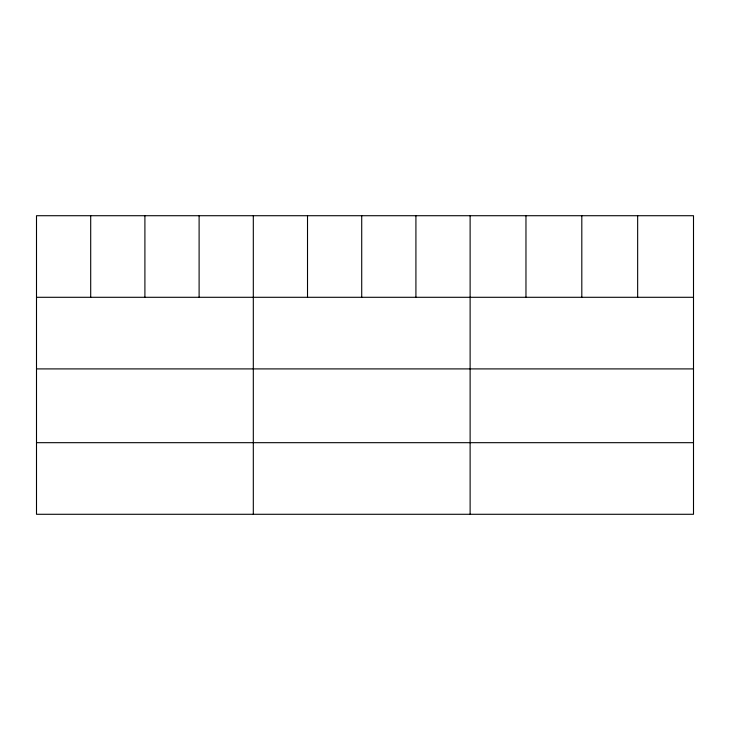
<?xml version="1.0" encoding="UTF-8"?>
<svg xmlns="http://www.w3.org/2000/svg" width="730" height="730" viewBox="0 0 730 730"><rect width="100%" height="100%" fill="white"/><g stroke="black" fill="none" stroke-linecap="round" stroke-linejoin="round"><path stroke-width="1.09" d="M693.5 297.293L693.5 514.285L36.5 514.285L36.5 215.715L693.5 215.715L693.5 297.293L36.5 297.293M36.5 368.905L693.5 368.905M36.5 442.681L693.5 442.681M637.655 215.715L637.655 297.293M581.81 215.715L581.81 297.293M525.965 215.715L525.965 297.293M470.12 215.715L470.12 514.285M415.918 215.715L415.918 297.293M361.715 215.715L361.715 297.293M307.512 215.715L307.512 297.293M253.31 215.715L253.31 514.285M199.107 215.715L199.107 297.293M144.905 215.715L144.905 297.293M90.703 215.715L90.703 297.293"/></g></svg>
